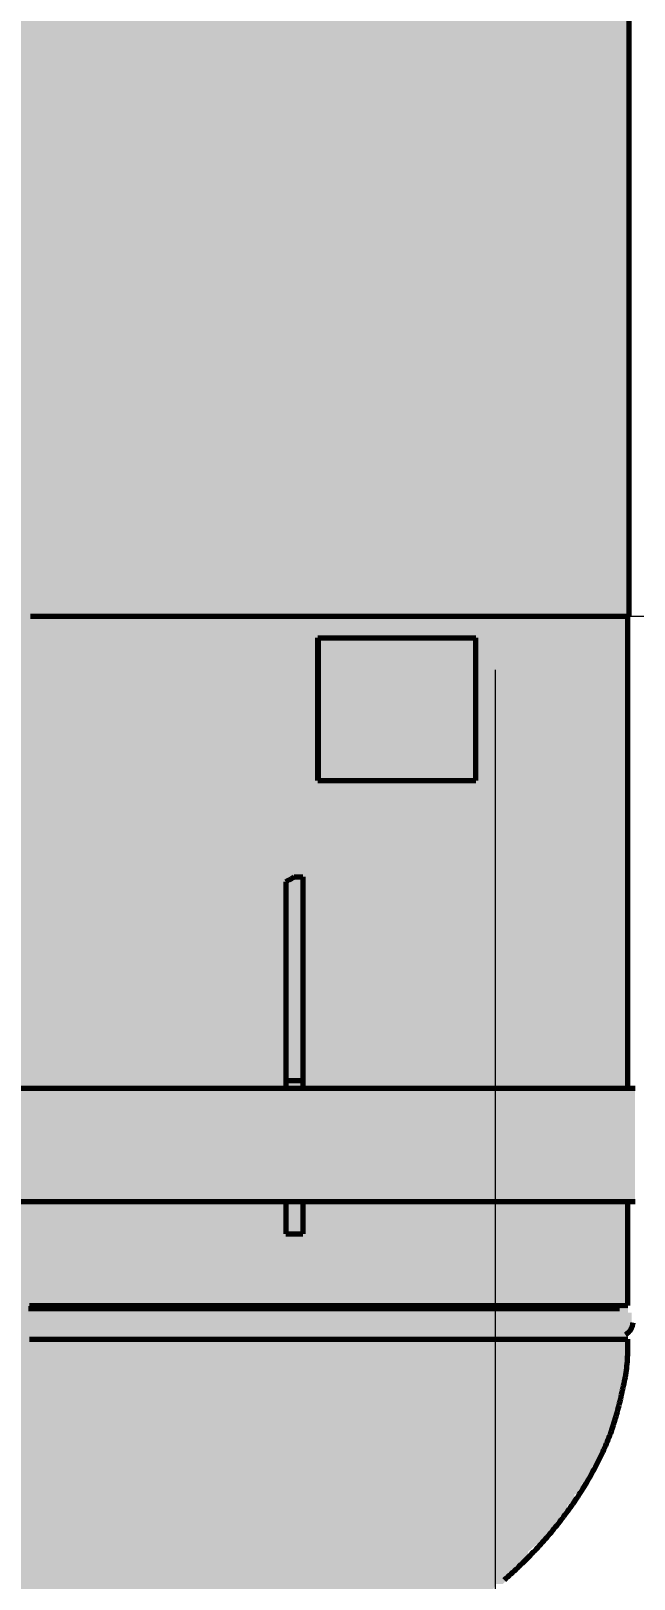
# Model space of a CAD drawing. Header units: millimetres. Extents: x 0 to 2382, y 0 to 420.
# Drawn here: x 2180.77 to 2197.67, y 234.34 to 277.69 of the extents above; entities that cross this region are included whole.
import ezdxf

# ---------------------------------------------------------------- set-up
doc = ezdxf.new("R2010")
doc.units = ezdxf.units.MM
for name, color, linetype, lineweight in [('01-VISIBLE', 7, 'CONTINUOUS', 70), ('04-COTA', 3, 'CONTINUOUS', 18), ('13-GRAFICA', 30, 'CONTINUOUS', 18)]:
    doc.layers.add(name, color=color, linetype=linetype, lineweight=lineweight)
doc.styles.add('ISO3098', font='isocpeur.ttf')
doc.dimstyles.new('FLAMA-IRAM', dxfattribs={"dimtxt": 3.5, "dimasz": 3.5, "dimexe": 2, "dimexo": 1.5, "dimgap": 1, "dimtad": 1, "dimdec": 1, "dimtxsty": 'ISO3098', "dimblk": 'IRAM_FLECHA', "dimblk1": 'IRAM_FLECHA', "dimblk2": 'IRAM_FLECHA', "dimcen": 2.5, "dimclrd": 256, "dimclre": 256, "dimclrt": 256, "dimazin": 3, "dimtfac": 1, "dimtmove": 0, "dimatfit": 3, "dimlwd": 18, "dimlwe": 18})

# ---------------------------------------------------------------- blocks, each defined once
blk = doc.blocks.new('IRAM_FLECHA')
blk.add_solid([(0, 0), (-1, 0.125), (-1, -0.125)])

msp = doc.modelspace()

# ---------------------------------------------------------------- hatches: boundary and pattern name
at = {"layer": '13-GRAFICA', "true_color": 0xb21820}
h = msp.add_hatch(color=7, dxfattribs=at)
h.dxf.hatch_style = 1
h.paths.add_polyline_path([(2197, 310), (2197, 282.7), (2197, 261.3), (2197, 248.1), (2193.2, 248.1), (2193.2, 256.7), (2193.2, 260.7), (2193.2, 261.3), (2196.8, 261.3), (2196.8, 282.7), (2193.2, 282.7), (2193.2, 310)])
h = msp.add_hatch(color=7, dxfattribs=at)
h.dxf.hatch_style = 1
h.paths.add_polyline_path([(2197.5, 310), (2197.5, 248.1), (2197.4, 248.1), (2197.4, 261.3), (2197.4, 282.7), (2197.4, 310)])
at = {"layer": '13-GRAFICA', "true_color": 0xffffff}
h = msp.add_hatch(color=7, dxfattribs=at)
h.dxf.hatch_style = 1
h.paths.add_polyline_path([(2196.8, 282.7), (2196.8, 261.3), (2159.2, 261.3), (2159.2, 282.7)])
h = msp.add_hatch(color=7, dxfattribs=at)
h.dxf.hatch_style = 1
h.paths.add_polyline_path([(2197, 261.3), (2197, 282.7), (2197.4, 282.7), (2197.4, 261.3)])
at = {"layer": '13-GRAFICA', "true_color": 0xebebeb}
h = msp.add_hatch(color=7, dxfattribs=at)
h.dxf.hatch_style = 1
h.paths.add_polyline_path([(2183.411, 270.733), (2183.053, 270.733), (2182.693, 270.733), (2182.331, 270.733), (2181.968, 270.733), (2181.604, 270.733), (2181.238, 270.733), (2181.238, 271.123), (2181.238, 271.513), (2181.238, 271.903), (2181.238, 272.293), (2181.238, 272.683), (2181.604, 272.683), (2181.968, 272.683), (2182.331, 272.683), (2182.693, 272.683), (2183.053, 272.683), (2183.411, 272.683), (2183.767, 272.683), (2183.767, 272.293), (2183.767, 271.903), (2183.767, 271.513), (2183.767, 271.123), (2183.767, 270.733)])
h = msp.add_hatch(color=7, dxfattribs=at)
h.dxf.hatch_style = 1
h.paths.add_polyline_path([(2191.283, 270.733), (2191.007, 270.733), (2190.727, 270.733), (2190.441, 270.733), (2190.152, 270.733), (2189.858, 270.733), (2189.56, 270.733), (2189.56, 271.123), (2189.56, 271.513), (2189.56, 271.903), (2189.56, 272.293), (2189.56, 272.683), (2189.858, 272.683), (2190.152, 272.683), (2190.441, 272.683), (2190.727, 272.683), (2191.007, 272.683), (2191.283, 272.683), (2191.555, 272.683), (2191.555, 272.293), (2191.555, 271.903), (2191.555, 271.513), (2191.555, 271.123), (2191.555, 270.733)])
at = {"layer": '13-GRAFICA', "true_color": 0x005eaa}
h = msp.add_hatch(color=7, dxfattribs=at)
h.dxf.hatch_style = 1
h.paths.add_polyline_path([(2183.224, 265.973), (2182.837, 265.973), (2182.449, 265.973), (2182.058, 265.973), (2181.666, 265.973), (2181.272, 265.973), (2180.877, 265.973), (2180.481, 265.973), (2180.084, 265.973), (2179.686, 265.973), (2179.686, 266.373), (2179.686, 266.773), (2179.686, 267.173), (2179.686, 267.573), (2179.686, 267.973), (2179.686, 268.373), (2179.686, 268.773), (2179.686, 269.173), (2179.686, 269.573), (2179.686, 269.973), (2180.084, 269.973), (2180.481, 269.973), (2180.877, 269.973), (2181.272, 269.973), (2181.666, 269.973), (2182.058, 269.973), (2182.449, 269.973), (2182.837, 269.973), (2183.224, 269.973), (2183.609, 269.973), (2183.609, 269.573), (2183.609, 269.173), (2183.609, 268.773), (2183.609, 268.373), (2183.609, 267.973), (2183.609, 267.573), (2183.609, 267.173), (2183.609, 266.773), (2183.609, 266.373), (2183.609, 265.973)])
h = msp.add_hatch(color=7, dxfattribs=at)
h.dxf.hatch_style = 1
h.paths.add_polyline_path([(2193.654, 265.049), (2193.41, 265.049), (2193.16, 265.049), (2192.904, 265.049), (2192.641, 265.049), (2192.373, 265.049), (2192.099, 265.049), (2191.819, 265.049), (2191.533, 265.049), (2191.241, 265.049), (2190.945, 265.049), (2190.643, 265.049), (2190.335, 265.049), (2190.023, 265.049), (2189.706, 265.049), (2189.384, 265.049), (2189.057, 265.049), (2188.726, 265.049), (2188.39, 265.049), (2188.05, 265.049), (2187.706, 265.049), (2187.358, 265.049), (2187.006, 265.049), (2186.65, 265.049), (2186.291, 265.049), (2185.929, 265.049), (2185.563, 265.049), (2185.194, 265.049), (2184.822, 265.049), (2184.447, 265.049), (2184.07, 265.049), (2183.69, 265.049), (2183.308, 265.049), (2182.923, 265.049), (2182.537, 265.049), (2182.149, 265.049), (2181.759, 265.049), (2181.367, 265.049), (2180.974, 265.049), (2180.58, 265.049), (2180.185, 265.049), (2179.789, 265.049), (2179.392, 265.049), (2178.995, 265.049), (2178.597, 265.049), (2178.199, 265.049), (2177.801, 265.049), (2177.403, 265.049), (2177.005, 265.049), (2176.608, 265.049), (2176.211, 265.049), (2175.815, 265.049), (2175.42, 265.049), (2175.026, 265.049), (2174.633, 265.049), (2174.241, 265.049), (2173.851, 265.049), (2173.463, 265.049), (2173.077, 265.049), (2172.692, 265.049), (2172.31, 265.049), (2171.93, 265.049), (2171.553, 265.049), (2171.178, 265.049), (2170.806, 265.049), (2170.437, 265.049), (2170.071, 265.049), (2169.709, 265.049), (2169.35, 265.049), (2168.994, 265.049), (2168.642, 265.049), (2168.294, 265.049), (2167.95, 265.049), (2167.61, 265.049), (2167.274, 265.049), (2166.943, 265.049), (2166.616, 265.049), (2166.294, 265.049), (2165.977, 265.049), (2165.665, 265.049), (2165.357, 265.049), (2165.055, 265.049), (2164.759, 265.049), (2164.467, 265.049), (2164.181, 265.049), (2163.901, 265.049), (2163.627, 265.049), (2163.359, 265.049), (2163.096, 265.049), (2162.84, 265.049), (2162.59, 265.049), (2162.346, 265.049), (2162.109, 265.049), (2162.109, 265.439), (2162.109, 265.829), (2162.346, 265.829), (2162.59, 265.829), (2162.84, 265.829), (2163.096, 265.829), (2163.359, 265.829), (2163.627, 265.829), (2163.901, 265.829), (2164.181, 265.829), (2164.467, 265.829), (2164.759, 265.829), (2165.055, 265.829), (2165.357, 265.829), (2165.665, 265.829), (2165.977, 265.829), (2166.294, 265.829), (2166.616, 265.829), (2166.943, 265.829), (2167.274, 265.829), (2167.61, 265.829), (2167.95, 265.829), (2168.294, 265.829), (2168.642, 265.829), (2168.994, 265.829), (2169.35, 265.829), (2169.709, 265.829), (2170.071, 265.829), (2170.437, 265.829), (2170.806, 265.829), (2171.178, 265.829), (2171.553, 265.829), (2171.93, 265.829), (2172.31, 265.829), (2172.692, 265.829), (2173.077, 265.829), (2173.463, 265.829), (2173.851, 265.829), (2174.241, 265.829), (2174.633, 265.829), (2175.026, 265.829), (2175.42, 265.829), (2175.815, 265.829), (2176.211, 265.829), (2176.608, 265.829), (2177.005, 265.829), (2177.403, 265.829), (2177.801, 265.829), (2178.199, 265.829), (2178.597, 265.829), (2178.995, 265.829), (2179.392, 265.829), (2179.789, 265.829), (2180.185, 265.829), (2180.58, 265.829), (2180.974, 265.829), (2181.367, 265.829), (2181.759, 265.829), (2182.149, 265.829), (2182.537, 265.829), (2182.923, 265.829), (2183.308, 265.829), (2183.69, 265.829), (2184.07, 265.829), (2184.447, 265.829), (2184.822, 265.829), (2185.194, 265.829), (2185.563, 265.829), (2185.929, 265.829), (2186.291, 265.829), (2186.65, 265.829), (2187.006, 265.829), (2187.358, 265.829), (2187.706, 265.829), (2188.05, 265.829), (2188.39, 265.829), (2188.726, 265.829), (2189.057, 265.829), (2189.384, 265.829), (2189.706, 265.829), (2190.023, 265.829), (2190.335, 265.829), (2190.643, 265.829), (2190.945, 265.829), (2191.241, 265.829), (2191.533, 265.829), (2191.819, 265.829), (2192.099, 265.829), (2192.373, 265.829), (2192.641, 265.829), (2192.904, 265.829), (2193.16, 265.829), (2193.41, 265.829), (2193.654, 265.829), (2193.891, 265.829), (2193.891, 265.439), (2193.891, 265.049)])
at = {"layer": '13-GRAFICA', "true_color": 0x00468c}
h = msp.add_hatch(color=7, dxfattribs=at)
h.dxf.hatch_style = 1
h.paths.add_polyline_path([(2186.221, 263.267), (2186.214, 263.189), (2186.203, 263.111), (2186.186, 263.035), (2186.166, 262.96), (2186.14, 262.886), (2186.111, 262.815), (2186.077, 262.745), (2186.039, 262.679), (2185.998, 262.615), (2185.952, 262.554), (2185.903, 262.497), (2185.851, 262.443), (2185.795, 262.393), (2185.736, 262.348), (2185.675, 262.306), (2185.611, 262.269), (2185.545, 262.237), (2185.477, 262.209), (2185.408, 262.186), (2185.337, 262.168), (2185.265, 262.156), (2185.192, 262.148), (2185.119, 262.145), (2185.046, 262.148), (2184.973, 262.156), (2184.9, 262.168), (2184.829, 262.186), (2184.758, 262.209), (2184.689, 262.237), (2184.622, 262.269), (2184.557, 262.306), (2184.494, 262.348), (2184.433, 262.393), (2184.376, 262.443), (2184.322, 262.497), (2184.271, 262.554), (2184.224, 262.615), (2184.18, 262.679), (2184.141, 262.745), (2184.106, 262.815), (2184.075, 262.886), (2184.049, 262.96), (2184.027, 263.035), (2184.01, 263.111), (2183.998, 263.189), (2183.991, 263.267), (2183.988, 263.345), (2183.991, 263.424), (2183.998, 263.502), (2184.01, 263.58), (2184.027, 263.656), (2184.049, 263.731), (2184.075, 263.805), (2184.106, 263.876), (2184.141, 263.945), (2184.18, 264.012), (2184.224, 264.076), (2184.271, 264.137), (2184.322, 264.194), (2184.376, 264.248), (2184.433, 264.297), (2184.494, 264.343), (2184.557, 264.385), (2184.622, 264.422), (2184.689, 264.454), (2184.758, 264.482), (2184.829, 264.505), (2184.9, 264.522), (2184.973, 264.535), (2185.046, 264.543), (2185.119, 264.545), (2185.192, 264.543), (2185.265, 264.535), (2185.337, 264.522), (2185.408, 264.505), (2185.477, 264.482), (2185.545, 264.454), (2185.611, 264.422), (2185.675, 264.385), (2185.736, 264.343), (2185.795, 264.297), (2185.851, 264.248), (2185.903, 264.194), (2185.952, 264.137), (2185.998, 264.076), (2186.039, 264.012), (2186.077, 263.945), (2186.111, 263.876), (2186.14, 263.805), (2186.166, 263.731), (2186.186, 263.656), (2186.203, 263.58), (2186.214, 263.502), (2186.221, 263.424), (2186.223, 263.345)])
at = {"layer": '13-GRAFICA', "true_color": 0x191919}
h = msp.add_hatch(color=7, dxfattribs=at)
h.dxf.hatch_style = 1
h.paths.add_polyline_path([(2192.128, 263.267), (2192.122, 263.189), (2192.113, 263.111), (2192.101, 263.035), (2192.085, 262.96), (2192.066, 262.886), (2192.043, 262.815), (2192.017, 262.745), (2191.988, 262.679), (2191.956, 262.615), (2191.921, 262.554), (2191.883, 262.497), (2191.842, 262.443), (2191.799, 262.393), (2191.754, 262.348), (2191.706, 262.306), (2191.656, 262.269), (2191.605, 262.237), (2191.552, 262.209), (2191.497, 262.186), (2191.442, 262.168), (2191.385, 262.156), (2191.328, 262.148), (2191.27, 262.145), (2191.212, 262.148), (2191.154, 262.156), (2191.097, 262.168), (2191.039, 262.186), (2190.983, 262.209), (2190.928, 262.237), (2190.874, 262.269), (2190.822, 262.306), (2190.771, 262.348), (2190.722, 262.393), (2190.676, 262.443), (2190.632, 262.497), (2190.591, 262.554), (2190.553, 262.615), (2190.518, 262.679), (2190.486, 262.745), (2190.457, 262.815), (2190.432, 262.886), (2190.411, 262.96), (2190.393, 263.035), (2190.379, 263.111), (2190.369, 263.189), (2190.363, 263.267), (2190.361, 263.345), (2190.363, 263.424), (2190.369, 263.502), (2190.379, 263.58), (2190.393, 263.656), (2190.411, 263.731), (2190.432, 263.805), (2190.457, 263.876), (2190.486, 263.945), (2190.518, 264.012), (2190.553, 264.076), (2190.591, 264.137), (2190.632, 264.194), (2190.676, 264.248), (2190.722, 264.297), (2190.771, 264.343), (2190.822, 264.385), (2190.874, 264.422), (2190.928, 264.454), (2190.983, 264.482), (2191.039, 264.505), (2191.097, 264.522), (2191.154, 264.535), (2191.212, 264.543), (2191.27, 264.545), (2191.328, 264.543), (2191.385, 264.535), (2191.442, 264.522), (2191.497, 264.505), (2191.552, 264.482), (2191.605, 264.454), (2191.656, 264.422), (2191.706, 264.385), (2191.754, 264.343), (2191.799, 264.297), (2191.842, 264.248), (2191.883, 264.194), (2191.921, 264.137), (2191.956, 264.076), (2191.988, 264.012), (2192.017, 263.945), (2192.043, 263.876), (2192.066, 263.805), (2192.085, 263.731), (2192.101, 263.656), (2192.113, 263.58), (2192.122, 263.502), (2192.128, 263.424), (2192.129, 263.345)])
at = {"layer": '13-GRAFICA', "true_color": 0xc81e2d}
h = msp.add_hatch(color=7, dxfattribs=at)
h.dxf.hatch_style = 1
h.paths.add_polyline_path([(2159.2, 261.945), (2159.319, 261.945), (2159.446, 261.945), (2159.581, 261.945), (2159.723, 261.945), (2159.872, 261.945), (2160.029, 261.945), (2160.193, 261.945), (2160.365, 261.945), (2160.544, 261.945), (2160.73, 261.945), (2160.923, 261.945), (2161.124, 261.945), (2161.331, 261.945), (2161.545, 261.945), (2161.766, 261.945), (2161.993, 261.945), (2162.227, 261.945), (2162.467, 261.945), (2162.714, 261.945), (2162.967, 261.945), (2163.227, 261.945), (2163.492, 261.945), (2163.763, 261.945), (2164.041, 261.945), (2164.324, 261.945), (2164.612, 261.945), (2164.906, 261.945), (2165.206, 261.945), (2165.51, 261.945), (2165.82, 261.945), (2166.135, 261.945), (2166.455, 261.945), (2166.779, 261.945), (2167.108, 261.945), (2167.442, 261.945), (2167.779, 261.945), (2168.122, 261.945), (2168.468, 261.945), (2168.818, 261.945), (2169.171, 261.945), (2169.529, 261.945), (2169.89, 261.945), (2170.254, 261.945), (2170.621, 261.945), (2170.992, 261.945), (2171.365, 261.945), (2171.741, 261.945), (2172.12, 261.945), (2172.501, 261.945), (2172.884, 261.945), (2173.27, 261.945), (2173.657, 261.945), (2174.046, 261.945), (2174.437, 261.945), (2174.829, 261.945), (2175.223, 261.945), (2175.617, 261.945), (2176.013, 261.945), (2176.409, 261.945), (2176.806, 261.945), (2177.204, 261.945), (2177.602, 261.945), (2178, 261.945), (2178.398, 261.945), (2178.796, 261.945), (2179.194, 261.945), (2179.591, 261.945), (2179.987, 261.945), (2180.383, 261.945), (2180.777, 261.945), (2181.171, 261.945), (2181.563, 261.945), (2181.954, 261.945), (2182.343, 261.945), (2182.73, 261.945), (2183.116, 261.945), (2183.499, 261.945), (2183.88, 261.945), (2184.259, 261.945), (2184.635, 261.945), (2185.008, 261.945), (2185.379, 261.945), (2185.746, 261.945), (2186.11, 261.945), (2186.471, 261.945), (2186.829, 261.945), (2187.182, 261.945), (2187.532, 261.945), (2187.878, 261.945), (2188.221, 261.945), (2188.558, 261.945), (2188.892, 261.945), (2189.221, 261.945), (2189.545, 261.945), (2189.865, 261.945), (2190.18, 261.945), (2190.49, 261.945), (2190.794, 261.945), (2191.094, 261.945), (2191.388, 261.945), (2191.676, 261.945), (2191.959, 261.945), (2192.237, 261.945), (2192.508, 261.945), (2192.773, 261.945), (2193.033, 261.945), (2193.286, 261.945), (2193.533, 261.945), (2193.773, 261.945), (2194.007, 261.945), (2194.234, 261.945), (2194.455, 261.945), (2194.669, 261.945), (2194.876, 261.945), (2195.077, 261.945), (2195.27, 261.945), (2195.456, 261.945), (2195.635, 261.945), (2195.807, 261.945), (2195.971, 261.945), (2196.128, 261.945), (2196.277, 261.945), (2196.419, 261.945), (2196.554, 261.945), (2196.681, 261.945), (2196.8, 261.945), (2196.8, 261.945), (2196.8, 261.345), (2196.8, 261.345), (2196.681, 261.345), (2196.554, 261.345), (2196.419, 261.345), (2196.277, 261.345), (2196.128, 261.345), (2195.971, 261.345), (2195.807, 261.345), (2195.635, 261.345), (2195.456, 261.345), (2195.27, 261.345), (2195.077, 261.345), (2194.876, 261.345), (2194.669, 261.345), (2194.455, 261.345), (2194.234, 261.345), (2194.007, 261.345), (2193.773, 261.345), (2193.533, 261.345), (2193.286, 261.345), (2193.033, 261.345), (2192.773, 261.345), (2192.508, 261.345), (2192.237, 261.345), (2191.959, 261.345), (2191.676, 261.345), (2191.388, 261.345), (2191.094, 261.345), (2190.794, 261.345), (2190.49, 261.345), (2190.18, 261.345), (2189.865, 261.345), (2189.545, 261.345), (2189.221, 261.345), (2188.892, 261.345), (2188.558, 261.345), (2188.221, 261.345), (2187.878, 261.345), (2187.532, 261.345), (2187.182, 261.345), (2186.829, 261.345), (2186.471, 261.345), (2186.11, 261.345), (2185.746, 261.345), (2185.379, 261.345), (2185.008, 261.345), (2184.635, 261.345), (2184.259, 261.345), (2183.88, 261.345), (2183.499, 261.345), (2183.116, 261.345), (2182.73, 261.345), (2182.343, 261.345), (2181.954, 261.345), (2181.563, 261.345), (2181.171, 261.345), (2180.777, 261.345), (2180.383, 261.345), (2179.987, 261.345), (2179.591, 261.345), (2179.194, 261.345), (2178.796, 261.345), (2178.398, 261.345), (2178, 261.345), (2177.602, 261.345), (2177.204, 261.345), (2176.806, 261.345), (2176.409, 261.345), (2176.013, 261.345), (2175.617, 261.345), (2175.223, 261.345), (2174.829, 261.345), (2174.437, 261.345), (2174.046, 261.345), (2173.657, 261.345), (2173.27, 261.345), (2172.884, 261.345), (2172.501, 261.345), (2172.12, 261.345), (2171.741, 261.345), (2171.365, 261.345), (2170.992, 261.345), (2170.621, 261.345), (2170.254, 261.345), (2169.89, 261.345), (2169.529, 261.345), (2169.171, 261.345), (2168.818, 261.345), (2168.468, 261.345), (2168.122, 261.345), (2167.779, 261.345), (2167.442, 261.345), (2167.108, 261.345), (2166.779, 261.345), (2166.455, 261.345), (2166.135, 261.345), (2165.82, 261.345), (2165.51, 261.345), (2165.206, 261.345), (2164.906, 261.345), (2164.612, 261.345), (2164.324, 261.345), (2164.041, 261.345), (2163.763, 261.345), (2163.492, 261.345), (2163.227, 261.345), (2162.967, 261.345), (2162.714, 261.345), (2162.467, 261.345), (2162.227, 261.345), (2161.993, 261.345), (2161.766, 261.345), (2161.545, 261.345), (2161.331, 261.345), (2161.124, 261.345), (2160.923, 261.345), (2160.73, 261.345), (2160.544, 261.345), (2160.365, 261.345), (2160.193, 261.345), (2160.029, 261.345), (2159.872, 261.345), (2159.723, 261.345), (2159.581, 261.345), (2159.446, 261.345), (2159.319, 261.345), (2159.2, 261.345), (2159.2, 261.345), (2159.2, 261.945)])
h = msp.add_hatch(color=7, dxfattribs=at)
h.dxf.hatch_style = 1
h.paths.add_polyline_path([(2197.015, 261.945), (2197.111, 261.945), (2197.199, 261.945), (2197.279, 261.945), (2197.351, 261.945), (2197.4, 261.945), (2197.4, 261.345), (2197.351, 261.345), (2197.279, 261.345), (2197.199, 261.345), (2197.111, 261.345), (2197.015, 261.345), (2197, 261.345), (2197, 261.945)])
at = {"layer": '13-GRAFICA', "true_color": 0xb21820}
h = msp.add_hatch(color=7, dxfattribs=at)
h.dxf.hatch_style = 1
h.paths.add_polyline_path([(2188.4, 248.1), (2188.4, 254), (2187.9, 253.9), (2187.9, 248.1), (2178.2, 248.1), (2178.2, 256.4), (2180.3, 256.4), (2180.3, 261), (2178.2, 261), (2178.2, 261.3), (2188.8, 261.3), (2188.8, 260.7), (2188.8, 256.7), (2188.8, 248.1)])
h = msp.add_hatch(color=7, dxfattribs=at)
h.dxf.hatch_style = 1
h.paths.add_polyline_path([(2193.2, 261.3), (2193.2, 260.7), (2188.8, 260.7), (2188.8, 261.3)])
h = msp.add_hatch(color=7, dxfattribs=at)
h.dxf.hatch_style = 1
h.paths.add_polyline_path([(2197, 248.1), (2197, 261.3), (2197.4, 261.3), (2197.4, 248.1)])
at = {"layer": '13-GRAFICA', "true_color": 0xf7c8d7}
h = msp.add_hatch(color=7, dxfattribs=at)
h.dxf.hatch_style = 1
h.paths.add_polyline_path([(2188.8, 256.7), (2188.8, 260.7), (2193.2, 260.7), (2193.2, 256.7)])
at = {"layer": '13-GRAFICA', "true_color": 0x005eaa}
h = msp.add_hatch(color=7, dxfattribs=at)
h.dxf.hatch_style = 1
h.paths.add_polyline_path([(2192.934, 259.498), (2192.928, 259.441), (2192.919, 259.384), (2192.906, 259.328), (2192.889, 259.273), (2192.869, 259.219), (2192.845, 259.167), (2192.818, 259.116), (2192.788, 259.067), (2192.754, 259.02), (2192.718, 258.976), (2192.678, 258.934), (2192.636, 258.894), (2192.592, 258.858), (2192.545, 258.824), (2192.496, 258.794), (2192.445, 258.767), (2192.393, 258.743), (2192.339, 258.723), (2192.284, 258.706), (2192.228, 258.693), (2192.171, 258.684), (2192.114, 258.678), (2192.056, 258.676), (2191.998, 258.678), (2191.941, 258.684), (2191.884, 258.693), (2191.828, 258.706), (2191.773, 258.723), (2191.719, 258.743), (2191.667, 258.767), (2191.616, 258.794), (2191.567, 258.824), (2191.52, 258.858), (2191.476, 258.894), (2191.434, 258.934), (2191.394, 258.976), (2191.358, 259.02), (2191.324, 259.067), (2191.294, 259.116), (2191.267, 259.167), (2191.243, 259.219), (2191.223, 259.273), (2191.206, 259.328), (2191.193, 259.384), (2191.184, 259.441), (2191.178, 259.498), (2191.176, 259.556), (2191.178, 259.614), (2191.184, 259.671), (2191.193, 259.728), (2191.206, 259.784), (2191.223, 259.839), (2191.243, 259.893), (2191.267, 259.945), (2191.294, 259.996), (2191.324, 260.045), (2191.358, 260.092), (2191.394, 260.136), (2191.434, 260.178), (2191.476, 260.218), (2191.52, 260.254), (2191.567, 260.288), (2191.616, 260.318), (2191.667, 260.345), (2191.719, 260.369), (2191.773, 260.389), (2191.828, 260.406), (2191.884, 260.419), (2191.941, 260.428), (2191.998, 260.434), (2192.056, 260.436), (2192.114, 260.434), (2192.171, 260.428), (2192.228, 260.419), (2192.284, 260.406), (2192.339, 260.389), (2192.393, 260.369), (2192.445, 260.345), (2192.496, 260.318), (2192.545, 260.288), (2192.592, 260.254), (2192.636, 260.218), (2192.678, 260.178), (2192.718, 260.136), (2192.754, 260.092), (2192.788, 260.045), (2192.818, 259.996), (2192.845, 259.945), (2192.869, 259.893), (2192.889, 259.839), (2192.906, 259.784), (2192.919, 259.728), (2192.928, 259.671), (2192.934, 259.614), (2192.936, 259.556)])
at = {"layer": '13-GRAFICA', "true_color": 0xb21820}
h = msp.add_hatch(color=7, dxfattribs=at)
h.dxf.hatch_style = 1
h.paths.add_polyline_path([(2188.8, 248.1), (2188.8, 256.7), (2193.2, 256.7), (2193.2, 248.1)])
h = msp.add_hatch(color=7, dxfattribs=at)
h.dxf.hatch_style = 1
h.paths.add_polyline_path([(2188.4, 254), (2188.4, 248.1), (2187.9, 248.1), (2187.9, 253.9)])
h = msp.add_hatch(color=7, dxfattribs=at)
h.dxf.hatch_style = 1
h.paths.add_polyline_path([(2158.3, 244.9), (2158.3, 248.1), (2197.7, 248.1), (2197.7, 244.9)])
h = msp.add_hatch(color=7, dxfattribs=at)
h.dxf.hatch_style = 1
h.paths.add_polyline_path([(2167.6, 244), (2168.1, 244), (2168.1, 244.9), (2177.8, 244.9), (2177.8, 242.1), (2178.2, 242.1), (2178.2, 244.9), (2187.9, 244.9), (2187.9, 244), (2188.4, 244), (2188.4, 244.9), (2197.5, 244.9), (2197.5, 242), (2158.5, 242), (2158.5, 244.9), (2167.6, 244.9)])
h = msp.add_hatch(color=7, dxfattribs=at)
h.dxf.hatch_style = 1
h.paths.add_polyline_path([(2188.4, 244.9), (2188.4, 244), (2187.9, 244), (2187.9, 244.9)])
h = msp.add_hatch(color=7, dxfattribs=at)
h.dxf.hatch_style = 1
h.paths.add_polyline_path([(2197.1, 242), (2197.1, 241.9), (2158.9, 241.9), (2158.9, 242)])
h = msp.add_hatch(color=7, dxfattribs=at)
h.dxf.hatch_style = 1
h.paths.add_polyline_path([(2158.4, 241.3), (2158.4, 241.8), (2158.5, 241.8), (2158.5, 241.9), (2197.5, 241.9), (2197.5, 241.8), (2197.6, 241.8), (2197.6, 241.3), (2197.5, 241.3), (2197.5, 241.2), (2158.5, 241.2), (2158.5, 241.3)])
h = msp.add_hatch(color=7, dxfattribs=at)
h.dxf.hatch_style = 1
h.paths.add_polyline_path([(2176.9, 229.4), (2176.9, 229.5), (2176.5, 229.5), (2176.5, 229.6), (2176.1, 229.6), (2176.1, 229.7), (2175.6, 229.7), (2175.6, 229.8), (2175.2, 229.8), (2175.2, 229.9), (2174.8, 229.9), (2174.8, 230), (2174.3, 230), (2174.3, 230.1), (2173.4, 230.1), (2173.4, 230.2), (2171.9, 230.3), (2171.9, 230.4), (2171.6, 230.4), (2171.6, 230.5), (2171.4, 230.5), (2171.4, 230.6), (2171.1, 230.6), (2171.1, 230.7), (2170.8, 230.7), (2170.8, 230.8), (2170.5, 230.8), (2170.5, 230.9), (2170.2, 230.9), (2170.2, 231), (2169.9, 231), (2169.9, 231.1), (2169, 231.2), (2169, 231.3), (2168.6, 231.3), (2168.6, 231.4), (2168.2, 231.4), (2168.2, 231.5), (2167.7, 231.5), (2167.7, 231.6), (2167.3, 231.6), (2167.3, 231.7), (2166.8, 231.7), (2166.8, 231.8), (2166.4, 231.8), (2166.4, 231.9), (2165.7, 232), (2165.4, 232.4), (2165.2, 232.4), (2164.9, 232.8), (2164.7, 232.8), (2164.5, 233.1), (2164.3, 233.1), (2164, 233.5), (2163.8, 233.5), (2163.5, 233.9), (2163.3, 233.9), (2163, 234.3), (2162.8, 234.3), (2162.5, 234.7), (2162.3, 234.7), (2162.1, 235), (2161.9, 235), (2161.6, 235.4), (2161.4, 235.4), (2161.4, 235.5), (2161, 235.8), (2161, 236), (2160.9, 236), (2160.9, 236.2), (2160.8, 236.2), (2160.8, 236.4), (2160.7, 236.4), (2160.5, 237), (2160.3, 237.1), (2160.3, 237.3), (2160.2, 237.3), (2160.2, 237.5), (2160.1, 237.5), (2160.1, 237.7), (2160, 237.7), (2160, 237.9), (2159.9, 237.9), (2159.9, 238.1), (2159.8, 238.1), (2159.8, 238.3), (2159.7, 238.3), (2159.7, 238.5), (2159.6, 238.5), (2159.6, 238.7), (2159.5, 238.7), (2159.5, 238.9), (2159.4, 238.9), (2159.4, 239.1), (2159.3, 239.1), (2159.3, 239.3), (2159.2, 239.3), (2159.2, 239.5), (2159.1, 239.5), (2159.1, 239.8), (2159, 239.8), (2159, 240), (2158.9, 240), (2158.9, 240.2), (2158.8, 240.2), (2158.8, 240.5), (2158.7, 240.5), (2158.7, 240.7), (2158.6, 240.7), (2158.6, 240.9), (2158.5, 240.9), (2158.5, 241.2), (2197.5, 241.2), (2197.5, 240.3), (2197.4, 240.3), (2197.4, 239.7), (2197.3, 239.7), (2197.3, 239.2), (2197.2, 239.2), (2197.1, 238.6), (2197, 238.6), (2197, 238.4), (2196.9, 238.4), (2196.9, 238.1), (2196.8, 238.1), (2196.7, 237.6), (2196.5, 237.5), (2196.4, 237.1), (2196.2, 237), (2196.2, 236.8), (2196, 236.7), (2196, 236.5), (2195.8, 236.4), (2195.8, 236.2), (2195.6, 236.1), (2195.6, 235.9), (2194.7, 235.1), (2194.7, 234.9), (2194.6, 234.9), (2194, 234.2), (2193.8, 234.2), (2193.7, 234), (2193.5, 234), (2193.4, 233.8), (2193.2, 233.8), (2193.1, 233.6), (2192.9, 233.6), (2192.8, 233.4), (2192.6, 233.4), (2192.5, 233.2), (2192.3, 233.2), (2192.3, 233.1), (2192, 233), (2191.9, 232.8), (2191.5, 232.7), (2191.4, 232.5), (2191.2, 232.5), (2191.1, 232.3), (2190.9, 232.3), (2190.9, 232.2), (2190.6, 232.1), (2190.5, 231.9), (2190.2, 231.9), (2190.2, 231.8), (2189.6, 231.7), (2189.6, 231.6), (2189.4, 231.6), (2189.4, 231.5), (2188.5, 231.3), (2188.5, 231.2), (2188.3, 231.2), (2188.3, 231.1), (2188, 231.1), (2188, 231), (2187.7, 231), (2187.7, 230.9), (2187.5, 230.9), (2187.5, 230.8), (2186.6, 230.6), (2186.6, 230.5), (2186.1, 230.4), (2186.1, 230.3), (2185.8, 230.3), (2185.8, 230.2), (2185.6, 230.2), (2185.6, 230.1), (2184.2, 230), (2184.2, 229.9), (2183.3, 229.9), (2183.3, 229.8), (2182.5, 229.8), (2182.5, 229.7), (2181.7, 229.7), (2181.7, 229.6), (2180.8, 229.6), (2180.8, 229.5), (2180, 229.5), (2180, 229.4), (2179.2, 229.4), (2179.2, 229.3), (2178.3, 229.3), (2178.3, 229.2), (2177.8, 229.2), (2177.8, 229.3)])

# ---------------------------------------------------------------- linework, layer by layer
at = {"layer": '01-VISIBLE'}
for p, q in [((2197.53, 261.299), (2197.53, 282.701)), ((2197.5, 248.088), (2197.5, 261.299)), ((2188.807, 260.699), (2188.824, 260.699)), ((2188.807, 256.699), (2188.807, 260.699)), ((2188.824, 256.699), (2188.824, 260.699)), ((2193.239, 256.699), (2193.239, 260.699)), ((2188.807, 256.699), (2188.824, 256.699)), ((2187.912, 253.864), (2187.912, 248.294)), ((2188.15, 254), (2188.387, 254)), ((2188.387, 254), (2188.387, 248.294)), ((2158.3, 248.088), (2197.7, 248.088)), ((2187.912, 248.294), (2187.912, 248.088)), ((2187.912, 248.294), (2188.387, 248.294)), ((2188.387, 248.294), (2188.387, 248.088)), ((2158.3, 244.912), (2197.7, 244.912)), ((2187.912, 244.912), (2187.912, 244)), ((2188.387, 244.912), (2188.387, 244)), ((2197.5, 242), (2197.5, 244.912)), ((2187.912, 244), (2188.387, 244)), ((2197.073, 241.905), (2197.025, 242))]:
    msp.add_line(p, q, dxfattribs=at)
for points in [[(2180.754, 261.299), (2180.804, 261.299), (2180.854, 261.299), (2180.904, 261.299), (2180.954, 261.299), (2181.004, 261.299), (2181.054, 261.299), (2181.105, 261.299), (2181.155, 261.299), (2181.205, 261.299), (2181.255, 261.299), (2181.305, 261.299), (2181.355, 261.299), (2181.405, 261.299), (2181.455, 261.299), (2181.505, 261.299), (2181.555, 261.299), (2181.605, 261.299), (2181.655, 261.299), (2181.706, 261.299), (2181.756, 261.299), (2181.806, 261.299), (2181.856, 261.299), (2181.906, 261.299), (2181.956, 261.299), (2182.006, 261.299), (2182.056, 261.299), (2182.106, 261.299), (2182.156, 261.299), (2182.206, 261.299), (2182.256, 261.299), (2182.306, 261.299), (2182.357, 261.299), (2182.407, 261.299), (2182.457, 261.299), (2182.507, 261.299), (2182.557, 261.299), (2182.607, 261.299), (2182.657, 261.299), (2182.707, 261.299), (2182.757, 261.299), (2182.807, 261.299), (2182.857, 261.299), (2182.907, 261.299), (2182.957, 261.299), (2183.008, 261.299), (2183.058, 261.299), (2183.108, 261.299), (2183.158, 261.299), (2183.208, 261.299), (2183.258, 261.299), (2183.308, 261.299), (2183.358, 261.299), (2183.408, 261.299), (2183.458, 261.299), (2183.508, 261.299), (2183.558, 261.299), (2183.608, 261.299), (2183.659, 261.299), (2183.709, 261.299), (2183.759, 261.299), (2183.809, 261.299), (2183.859, 261.299), (2183.909, 261.299), (2183.959, 261.299), (2184.009, 261.299), (2184.059, 261.299), (2184.109, 261.299), (2184.159, 261.299), (2184.209, 261.299), (2184.259, 261.299), (2184.31, 261.299), (2184.36, 261.299), (2184.41, 261.299), (2184.46, 261.299), (2184.51, 261.299), (2184.56, 261.299), (2184.61, 261.299), (2184.66, 261.299), (2184.71, 261.299), (2184.76, 261.299), (2184.81, 261.299), (2184.86, 261.299), (2184.91, 261.299), (2184.961, 261.299), (2185.011, 261.299), (2185.061, 261.299), (2185.111, 261.299), (2185.161, 261.299), (2185.211, 261.299), (2185.261, 261.299), (2185.311, 261.299), (2185.361, 261.299), (2185.411, 261.299), (2185.461, 261.299), (2185.511, 261.299), (2185.561, 261.299), (2185.612, 261.299), (2185.662, 261.299), (2185.712, 261.299), (2185.762, 261.299), (2185.812, 261.299), (2185.862, 261.299), (2185.912, 261.299), (2185.962, 261.299), (2186.012, 261.299), (2186.062, 261.299), (2186.112, 261.299), (2186.162, 261.299), (2186.212, 261.299), (2186.263, 261.299), (2186.313, 261.299), (2186.363, 261.299), (2186.413, 261.299), (2186.463, 261.299), (2186.513, 261.299), (2186.563, 261.299), (2186.613, 261.299), (2186.663, 261.299), (2186.713, 261.299), (2186.763, 261.299), (2186.813, 261.299), (2186.863, 261.299), (2186.914, 261.299), (2186.964, 261.299), (2187.014, 261.299), (2187.064, 261.299), (2187.114, 261.299), (2187.164, 261.299), (2187.214, 261.299), (2187.264, 261.299), (2187.314, 261.299), (2187.364, 261.299), (2187.414, 261.299), (2187.464, 261.299), (2187.514, 261.299), (2187.565, 261.299), (2187.615, 261.299), (2187.665, 261.299), (2187.715, 261.299), (2187.765, 261.299), (2187.815, 261.299), (2187.865, 261.299), (2187.915, 261.299), (2187.965, 261.299), (2188.015, 261.299), (2188.065, 261.299), (2188.115, 261.299), (2188.166, 261.299), (2188.216, 261.299), (2188.266, 261.299), (2188.316, 261.299), (2188.366, 261.299), (2188.416, 261.299), (2188.466, 261.299), (2188.516, 261.299), (2188.566, 261.299), (2188.616, 261.299), (2188.666, 261.299), (2188.716, 261.299), (2188.766, 261.299), (2188.817, 261.299), (2188.867, 261.299), (2188.917, 261.299), (2188.967, 261.299), (2189.017, 261.299), (2189.067, 261.299), (2189.117, 261.299), (2189.167, 261.299), (2189.217, 261.299), (2189.267, 261.299), (2189.317, 261.299), (2189.367, 261.299), (2189.417, 261.299), (2189.468, 261.299), (2189.518, 261.299), (2189.568, 261.299), (2189.618, 261.299), (2189.668, 261.299), (2189.718, 261.299), (2189.768, 261.299), (2189.818, 261.299), (2189.868, 261.299), (2189.918, 261.299), (2189.968, 261.299), (2190.018, 261.299), (2190.068, 261.299), (2190.119, 261.299), (2190.169, 261.299), (2190.219, 261.299), (2190.269, 261.299), (2190.319, 261.299), (2190.369, 261.299), (2190.419, 261.299), (2190.469, 261.299), (2190.519, 261.299), (2190.569, 261.299), (2190.619, 261.299), (2190.669, 261.299), (2190.719, 261.299), (2190.77, 261.299), (2190.82, 261.299), (2190.87, 261.299), (2190.92, 261.299), (2190.97, 261.299), (2191.02, 261.299), (2191.07, 261.299), (2191.12, 261.299), (2191.17, 261.299), (2191.22, 261.299), (2191.27, 261.299), (2191.32, 261.299), (2191.37, 261.299), (2191.421, 261.299), (2191.471, 261.299), (2191.521, 261.299), (2191.571, 261.299), (2191.621, 261.299), (2191.671, 261.299), (2191.721, 261.299), (2191.771, 261.299), (2191.821, 261.299), (2191.871, 261.299), (2191.921, 261.299), (2191.971, 261.299), (2192.021, 261.299), (2192.072, 261.299), (2192.122, 261.299), (2192.172, 261.299), (2192.222, 261.299), (2192.272, 261.299), (2192.322, 261.299), (2192.372, 261.299), (2192.422, 261.299), (2192.472, 261.299), (2192.522, 261.299), (2192.572, 261.299), (2192.622, 261.299), (2192.672, 261.299), (2192.723, 261.299), (2192.773, 261.299), (2192.823, 261.299), (2192.873, 261.299), (2192.923, 261.299), (2192.973, 261.299), (2193.023, 261.299), (2193.073, 261.299), (2193.123, 261.299), (2193.173, 261.299), (2193.223, 261.299), (2193.273, 261.299), (2193.323, 261.299), (2193.374, 261.299), (2193.424, 261.299), (2193.474, 261.299), (2193.524, 261.299), (2193.574, 261.299), (2193.624, 261.299), (2193.674, 261.299), (2193.724, 261.299), (2193.774, 261.299), (2193.824, 261.299), (2193.874, 261.299), (2193.924, 261.299), (2193.974, 261.299), (2194.025, 261.299), (2194.075, 261.299), (2194.125, 261.299), (2194.175, 261.299), (2194.225, 261.299), (2194.275, 261.299), (2194.325, 261.299), (2194.375, 261.299), (2194.425, 261.299), (2194.475, 261.299), (2194.525, 261.299), (2194.575, 261.299), (2194.626, 261.299), (2194.676, 261.299), (2194.726, 261.299), (2194.776, 261.299), (2194.826, 261.299), (2194.876, 261.299), (2194.926, 261.299), (2194.976, 261.299), (2195.026, 261.299), (2195.076, 261.299), (2195.126, 261.299), (2195.176, 261.299), (2195.226, 261.299), (2195.277, 261.299), (2195.327, 261.299), (2195.377, 261.299), (2195.427, 261.299), (2195.477, 261.299), (2195.527, 261.299), (2195.577, 261.299), (2195.627, 261.299), (2195.677, 261.299), (2195.727, 261.299), (2195.777, 261.299), (2195.827, 261.299), (2195.877, 261.299), (2195.928, 261.299), (2195.978, 261.299), (2196.028, 261.299), (2196.078, 261.299), (2196.128, 261.299), (2196.178, 261.299), (2196.228, 261.299), (2196.278, 261.299), (2196.328, 261.299), (2196.378, 261.299), (2196.428, 261.299), (2196.478, 261.299), (2196.528, 261.299), (2196.579, 261.299), (2196.629, 261.299), (2196.679, 261.299), (2196.729, 261.299), (2196.779, 261.299), (2196.829, 261.299), (2196.879, 261.299), (2196.929, 261.299), (2196.979, 261.299), (2197.029, 261.299), (2197.079, 261.299), (2197.129, 261.299), (2197.179, 261.299), (2197.23, 261.299), (2197.28, 261.299), (2197.33, 261.299), (2197.38, 261.299), (2197.43, 261.299), (2197.48, 261.299), (2197.53, 261.299)], [(2188.824, 260.699), (2188.874, 260.699), (2188.924, 260.699), (2188.974, 260.699), (2189.025, 260.699), (2189.075, 260.699), (2189.125, 260.699), (2189.175, 260.699), (2189.225, 260.699), (2189.275, 260.699), (2189.326, 260.699), (2189.376, 260.699), (2189.426, 260.699), (2189.476, 260.699), (2189.526, 260.699), (2189.576, 260.699), (2189.627, 260.699), (2189.677, 260.699), (2189.727, 260.699), (2189.777, 260.699), (2189.827, 260.699), (2189.877, 260.699), (2189.928, 260.699), (2189.978, 260.699), (2190.028, 260.699), (2190.078, 260.699), (2190.128, 260.699), (2190.178, 260.699), (2190.229, 260.699), (2190.279, 260.699), (2190.329, 260.699), (2190.379, 260.699), (2190.429, 260.699), (2190.479, 260.699), (2190.53, 260.699), (2190.58, 260.699), (2190.63, 260.699), (2190.68, 260.699), (2190.73, 260.699), (2190.78, 260.699), (2190.831, 260.699), (2190.881, 260.699), (2190.931, 260.699), (2190.981, 260.699), (2191.031, 260.699), (2191.082, 260.699), (2191.132, 260.699), (2191.182, 260.699), (2191.232, 260.699), (2191.282, 260.699), (2191.332, 260.699), (2191.383, 260.699), (2191.433, 260.699), (2191.483, 260.699), (2191.533, 260.699), (2191.583, 260.699), (2191.633, 260.699), (2191.684, 260.699), (2191.734, 260.699), (2191.784, 260.699), (2191.834, 260.699), (2191.884, 260.699), (2191.934, 260.699), (2191.985, 260.699), (2192.035, 260.699), (2192.085, 260.699), (2192.135, 260.699), (2192.185, 260.699), (2192.235, 260.699), (2192.286, 260.699), (2192.336, 260.699), (2192.386, 260.699), (2192.436, 260.699), (2192.486, 260.699), (2192.536, 260.699), (2192.587, 260.699), (2192.637, 260.699), (2192.687, 260.699), (2192.737, 260.699), (2192.787, 260.699), (2192.837, 260.699), (2192.888, 260.699), (2192.938, 260.699), (2192.988, 260.699), (2193.038, 260.699), (2193.088, 260.699), (2193.139, 260.699), (2193.189, 260.699), (2193.239, 260.699)], [(2188.824, 256.699), (2188.874, 256.699), (2188.924, 256.699), (2188.974, 256.699), (2189.025, 256.699), (2189.075, 256.699), (2189.125, 256.699), (2189.175, 256.699), (2189.225, 256.699), (2189.275, 256.699), (2189.326, 256.699), (2189.376, 256.699), (2189.426, 256.699), (2189.476, 256.699), (2189.526, 256.699), (2189.576, 256.699), (2189.627, 256.699), (2189.677, 256.699), (2189.727, 256.699), (2189.777, 256.699), (2189.827, 256.699), (2189.877, 256.699), (2189.928, 256.699), (2189.978, 256.699), (2190.028, 256.699), (2190.078, 256.699), (2190.128, 256.699), (2190.178, 256.699), (2190.229, 256.699), (2190.279, 256.699), (2190.329, 256.699), (2190.379, 256.699), (2190.429, 256.699), (2190.479, 256.699), (2190.53, 256.699), (2190.58, 256.699), (2190.63, 256.699), (2190.68, 256.699), (2190.73, 256.699), (2190.78, 256.699), (2190.831, 256.699), (2190.881, 256.699), (2190.931, 256.699), (2190.981, 256.699), (2191.031, 256.699), (2191.082, 256.699), (2191.132, 256.699), (2191.182, 256.699), (2191.232, 256.699), (2191.282, 256.699), (2191.332, 256.699), (2191.383, 256.699), (2191.433, 256.699), (2191.483, 256.699), (2191.533, 256.699), (2191.583, 256.699), (2191.633, 256.699), (2191.684, 256.699), (2191.734, 256.699), (2191.784, 256.699), (2191.834, 256.699), (2191.884, 256.699), (2191.934, 256.699), (2191.985, 256.699), (2192.035, 256.699), (2192.085, 256.699), (2192.135, 256.699), (2192.185, 256.699), (2192.235, 256.699), (2192.286, 256.699), (2192.336, 256.699), (2192.386, 256.699), (2192.436, 256.699), (2192.486, 256.699), (2192.536, 256.699), (2192.587, 256.699), (2192.637, 256.699), (2192.687, 256.699), (2192.737, 256.699), (2192.787, 256.699), (2192.837, 256.699), (2192.888, 256.699), (2192.938, 256.699), (2192.988, 256.699), (2193.038, 256.699), (2193.088, 256.699), (2193.139, 256.699), (2193.189, 256.699), (2193.239, 256.699)], [(2188.15, 254), (2188.111, 253.977), (2188.071, 253.954), (2188.031, 253.932), (2187.992, 253.909), (2187.952, 253.887), (2187.912, 253.864)], [(2180.73, 242), (2180.827, 242), (2180.925, 242), (2181.023, 242), (2181.12, 242), (2181.218, 242), (2181.315, 242), (2181.412, 242), (2181.51, 242), (2181.608, 242), (2181.705, 242), (2181.803, 242), (2181.9, 242), (2181.997, 242), (2182.095, 242), (2182.193, 242), (2182.29, 242), (2182.387, 242), (2182.485, 242), (2182.582, 242), (2182.68, 242), (2182.778, 242), (2182.875, 242), (2182.972, 242), (2183.07, 242), (2183.168, 242), (2183.265, 242), (2183.363, 242), (2183.46, 242), (2183.557, 242), (2183.655, 242), (2183.753, 242), (2183.85, 242), (2183.948, 242), (2184.045, 242), (2184.142, 242), (2184.24, 242), (2184.338, 242), (2184.435, 242), (2184.532, 242), (2184.63, 242), (2184.727, 242), (2184.825, 242), (2184.923, 242), (2185.02, 242), (2185.117, 242), (2185.215, 242), (2185.312, 242), (2185.41, 242), (2185.508, 242), (2185.605, 242), (2185.702, 242), (2185.8, 242), (2185.898, 242), (2185.995, 242), (2186.093, 242), (2186.19, 242), (2186.287, 242), (2186.385, 242), (2186.483, 242), (2186.58, 242), (2186.677, 242), (2186.775, 242), (2186.872, 242), (2186.97, 242), (2187.068, 242), (2187.165, 242), (2187.262, 242), (2187.36, 242), (2187.457, 242), (2187.555, 242), (2187.653, 242), (2187.75, 242), (2187.847, 242), (2187.945, 242), (2188.043, 242), (2188.14, 242), (2188.238, 242), (2188.335, 242), (2188.432, 242), (2188.53, 242), (2188.628, 242), (2188.725, 242), (2188.823, 242), (2188.92, 242), (2189.017, 242), (2189.115, 242), (2189.213, 242), (2189.31, 242), (2189.407, 242), (2189.505, 242), (2189.602, 242), (2189.7, 242), (2189.798, 242), (2189.895, 242), (2189.992, 242), (2190.09, 242), (2190.188, 242), (2190.285, 242), (2190.383, 242), (2190.48, 242), (2190.577, 242), (2190.675, 242), (2190.773, 242), (2190.87, 242), (2190.968, 242), (2191.065, 242), (2191.162, 242), (2191.26, 242), (2191.358, 242), (2191.455, 242), (2191.552, 242), (2191.65, 242), (2191.747, 242), (2191.845, 242), (2191.943, 242), (2192.04, 242), (2192.137, 242), (2192.235, 242), (2192.332, 242), (2192.43, 242), (2192.528, 242), (2192.625, 242), (2192.722, 242), (2192.82, 242), (2192.918, 242), (2193.015, 242), (2193.113, 242), (2193.21, 242), (2193.307, 242), (2193.405, 242), (2193.503, 242), (2193.6, 242), (2193.698, 242), (2193.795, 242), (2193.892, 242), (2193.99, 242), (2194.088, 242), (2194.185, 242), (2194.282, 242), (2194.38, 242), (2194.477, 242), (2194.575, 242), (2194.673, 242), (2194.77, 242), (2194.867, 242), (2194.965, 242), (2195.062, 242), (2195.16, 242), (2195.258, 242), (2195.355, 242), (2195.452, 242), (2195.55, 242), (2195.648, 242), (2195.745, 242), (2195.843, 242), (2195.94, 242), (2196.037, 242), (2196.135, 242), (2196.233, 242), (2196.33, 242), (2196.427, 242), (2196.525, 242), (2196.622, 242), (2196.72, 242), (2196.818, 242), (2196.915, 242), (2197.012, 242), (2197.11, 242), (2197.207, 242), (2197.305, 242), (2197.403, 242), (2197.5, 242)], [(2197.262, 241.905), (2197.166, 241.905), (2197.07, 241.905), (2196.974, 241.905), (2196.877, 241.905), (2196.781, 241.905), (2196.685, 241.905), (2196.588, 241.905), (2196.492, 241.905), (2196.396, 241.905), (2196.299, 241.905), (2196.203, 241.905), (2196.107, 241.905), (2196.01, 241.905), (2195.914, 241.905), (2195.818, 241.905), (2195.722, 241.905), (2195.625, 241.905), (2195.529, 241.905), (2195.433, 241.905), (2195.336, 241.905), (2195.24, 241.905), (2195.144, 241.905), (2195.047, 241.905), (2194.951, 241.905), (2194.855, 241.905), (2194.758, 241.905), (2194.662, 241.905), (2194.566, 241.905), (2194.469, 241.905), (2194.373, 241.905), (2194.277, 241.905), (2194.181, 241.905), (2194.084, 241.905), (2193.988, 241.905), (2193.892, 241.905), (2193.795, 241.905), (2193.699, 241.905), (2193.603, 241.905), (2193.506, 241.905), (2193.41, 241.905), (2193.314, 241.905), (2193.217, 241.905), (2193.121, 241.905), (2193.025, 241.905), (2192.928, 241.905), (2192.832, 241.905), (2192.736, 241.905), (2192.64, 241.905), (2192.543, 241.905), (2192.447, 241.905), (2192.351, 241.905), (2192.254, 241.905), (2192.158, 241.905), (2192.062, 241.905), (2191.965, 241.905), (2191.869, 241.905), (2191.773, 241.905), (2191.676, 241.905), (2191.58, 241.905), (2191.484, 241.905), (2191.387, 241.905), (2191.291, 241.905), (2191.195, 241.905), (2191.099, 241.905), (2191.002, 241.905), (2190.906, 241.905), (2190.81, 241.905), (2190.713, 241.905), (2190.617, 241.905), (2190.521, 241.905), (2190.424, 241.905), (2190.328, 241.905), (2190.232, 241.905), (2190.135, 241.905), (2190.039, 241.905), (2189.943, 241.905), (2189.846, 241.905), (2189.75, 241.905), (2189.654, 241.905), (2189.558, 241.905), (2189.461, 241.905), (2189.365, 241.905), (2189.269, 241.905), (2189.172, 241.905), (2189.076, 241.905), (2188.98, 241.905), (2188.883, 241.905), (2188.787, 241.905), (2188.691, 241.905), (2188.594, 241.905), (2188.498, 241.905), (2188.402, 241.905), (2188.305, 241.905), (2188.209, 241.905), (2188.113, 241.905), (2188.017, 241.905), (2187.92, 241.905), (2187.824, 241.905), (2187.728, 241.905), (2187.631, 241.905), (2187.535, 241.905), (2187.439, 241.905), (2187.342, 241.905), (2187.246, 241.905), (2187.15, 241.905), (2187.053, 241.905), (2186.957, 241.905), (2186.861, 241.905), (2186.764, 241.905), (2186.668, 241.905), (2186.572, 241.905), (2186.476, 241.905), (2186.379, 241.905), (2186.283, 241.905), (2186.187, 241.905), (2186.09, 241.905), (2185.994, 241.905), (2185.898, 241.905), (2185.801, 241.905), (2185.705, 241.905), (2185.609, 241.905), (2185.512, 241.905), (2185.416, 241.905), (2185.32, 241.905), (2185.223, 241.905), (2185.127, 241.905), (2185.031, 241.905), (2184.935, 241.905), (2184.838, 241.905), (2184.742, 241.905), (2184.646, 241.905), (2184.549, 241.905), (2184.453, 241.905), (2184.357, 241.905), (2184.26, 241.905), (2184.164, 241.905), (2184.068, 241.905), (2183.971, 241.905), (2183.875, 241.905), (2183.779, 241.905), (2183.682, 241.905), (2183.586, 241.905), (2183.49, 241.905), (2183.394, 241.905), (2183.297, 241.905), (2183.201, 241.905), (2183.105, 241.905), (2183.008, 241.905), (2182.912, 241.905), (2182.816, 241.905), (2182.719, 241.905), (2182.623, 241.905), (2182.527, 241.905), (2182.43, 241.905), (2182.334, 241.905), (2182.238, 241.905), (2182.141, 241.905), (2182.045, 241.905), (2181.949, 241.905), (2181.853, 241.905), (2181.756, 241.905), (2181.66, 241.905), (2181.564, 241.905), (2181.467, 241.905), (2181.371, 241.905), (2181.275, 241.905), (2181.178, 241.905), (2181.082, 241.905), (2180.986, 241.905), (2180.889, 241.905), (2180.793, 241.905), (2180.697, 241.905)], [(2197.262, 241.905), (2197.231, 241.905), (2197.199, 241.905), (2197.168, 241.905), (2197.136, 241.905), (2197.104, 241.905), (2197.073, 241.905)], [(2180.73, 241.05), (2180.827, 241.05), (2180.925, 241.05), (2181.023, 241.05), (2181.12, 241.05), (2181.218, 241.05), (2181.315, 241.05), (2181.412, 241.05), (2181.51, 241.05), (2181.608, 241.05), (2181.705, 241.05), (2181.803, 241.05), (2181.9, 241.05), (2181.997, 241.05), (2182.095, 241.05), (2182.193, 241.05), (2182.29, 241.05), (2182.387, 241.05), (2182.485, 241.05), (2182.582, 241.05), (2182.68, 241.05), (2182.778, 241.05), (2182.875, 241.05), (2182.972, 241.05), (2183.07, 241.05), (2183.168, 241.05), (2183.265, 241.05), (2183.363, 241.05), (2183.46, 241.05), (2183.557, 241.05), (2183.655, 241.05), (2183.753, 241.05), (2183.85, 241.05), (2183.948, 241.05), (2184.045, 241.05), (2184.142, 241.05), (2184.24, 241.05), (2184.338, 241.05), (2184.435, 241.05), (2184.532, 241.05), (2184.63, 241.05), (2184.727, 241.05), (2184.825, 241.05), (2184.923, 241.05), (2185.02, 241.05), (2185.117, 241.05), (2185.215, 241.05), (2185.312, 241.05), (2185.41, 241.05), (2185.508, 241.05), (2185.605, 241.05), (2185.702, 241.05), (2185.8, 241.05), (2185.898, 241.05), (2185.995, 241.05), (2186.093, 241.05), (2186.19, 241.05), (2186.287, 241.05), (2186.385, 241.05), (2186.483, 241.05), (2186.58, 241.05), (2186.677, 241.05), (2186.775, 241.05), (2186.872, 241.05), (2186.97, 241.05), (2187.068, 241.05), (2187.165, 241.05), (2187.262, 241.05), (2187.36, 241.05), (2187.457, 241.05), (2187.555, 241.05), (2187.653, 241.05), (2187.75, 241.05), (2187.847, 241.05), (2187.945, 241.05), (2188.043, 241.05), (2188.14, 241.05), (2188.238, 241.05), (2188.335, 241.05), (2188.432, 241.05), (2188.53, 241.05), (2188.628, 241.05), (2188.725, 241.05), (2188.823, 241.05), (2188.92, 241.05), (2189.017, 241.05), (2189.115, 241.05), (2189.213, 241.05), (2189.31, 241.05), (2189.407, 241.05), (2189.505, 241.05), (2189.602, 241.05), (2189.7, 241.05), (2189.798, 241.05), (2189.895, 241.05), (2189.992, 241.05), (2190.09, 241.05), (2190.188, 241.05), (2190.285, 241.05), (2190.383, 241.05), (2190.48, 241.05), (2190.577, 241.05), (2190.675, 241.05), (2190.773, 241.05), (2190.87, 241.05), (2190.968, 241.05), (2191.065, 241.05), (2191.162, 241.05), (2191.26, 241.05), (2191.358, 241.05), (2191.455, 241.05), (2191.552, 241.05), (2191.65, 241.05), (2191.747, 241.05), (2191.845, 241.05), (2191.943, 241.05), (2192.04, 241.05), (2192.137, 241.05), (2192.235, 241.05), (2192.332, 241.05), (2192.43, 241.05), (2192.528, 241.05), (2192.625, 241.05), (2192.722, 241.05), (2192.82, 241.05), (2192.918, 241.05), (2193.015, 241.05), (2193.113, 241.05), (2193.21, 241.05), (2193.307, 241.05), (2193.405, 241.05), (2193.503, 241.05), (2193.6, 241.05), (2193.698, 241.05), (2193.795, 241.05), (2193.892, 241.05), (2193.99, 241.05), (2194.088, 241.05), (2194.185, 241.05), (2194.282, 241.05), (2194.38, 241.05), (2194.477, 241.05), (2194.575, 241.05), (2194.673, 241.05), (2194.77, 241.05), (2194.867, 241.05), (2194.965, 241.05), (2195.062, 241.05), (2195.16, 241.05), (2195.258, 241.05), (2195.355, 241.05), (2195.452, 241.05), (2195.55, 241.05), (2195.648, 241.05), (2195.745, 241.05), (2195.843, 241.05), (2195.94, 241.05), (2196.037, 241.05), (2196.135, 241.05), (2196.233, 241.05), (2196.33, 241.05), (2196.427, 241.05), (2196.525, 241.05), (2196.622, 241.05), (2196.72, 241.05), (2196.818, 241.05), (2196.915, 241.05), (2197.012, 241.05), (2197.11, 241.05), (2197.207, 241.05), (2197.305, 241.05), (2197.403, 241.05), (2197.5, 241.05)], [(2194.041, 234.317), (2194.087, 234.359), (2194.134, 234.4), (2194.18, 234.442), (2194.227, 234.484), (2194.273, 234.526), (2194.319, 234.569), (2194.364, 234.611), (2194.41, 234.654), (2194.455, 234.697), (2194.5, 234.74), (2194.545, 234.784), (2194.59, 234.827), (2194.634, 234.871), (2194.678, 234.915), (2194.722, 234.96), (2194.766, 235.004), (2194.81, 235.049), (2194.853, 235.094), (2194.896, 235.139), (2194.939, 235.185), (2194.982, 235.23), (2195.024, 235.276), (2195.066, 235.322), (2195.108, 235.368), (2195.15, 235.415), (2195.191, 235.462), (2195.233, 235.509), (2195.274, 235.556), (2195.314, 235.603), (2195.355, 235.651), (2195.395, 235.699), (2195.435, 235.747), (2195.474, 235.795), (2195.514, 235.843), (2195.553, 235.892), (2195.592, 235.941), (2195.63, 235.99), (2195.669, 236.039), (2195.706, 236.089), (2195.744, 236.139), (2195.781, 236.189), (2195.818, 236.239), (2195.855, 236.29), (2195.892, 236.341), (2195.928, 236.392), (2195.963, 236.443), (2195.999, 236.494), (2196.034, 236.546), (2196.069, 236.598), (2196.103, 236.65), (2196.137, 236.702), (2196.171, 236.755), (2196.204, 236.808), (2196.237, 236.861), (2196.27, 236.914), (2196.302, 236.967), (2196.334, 237.021), (2196.366, 237.075), (2196.398, 237.129), (2196.429, 237.183), (2196.459, 237.237), (2196.49, 237.292), (2196.52, 237.347), (2196.55, 237.401), (2196.579, 237.457), (2196.608, 237.512), (2196.637, 237.567), (2196.665, 237.623), (2196.693, 237.679), (2196.721, 237.735), (2196.748, 237.791), (2196.775, 237.847), (2196.802, 237.904), (2196.828, 237.961), (2196.853, 238.018), (2196.878, 238.075), (2196.903, 238.132), (2196.927, 238.19), (2196.95, 238.248), (2196.973, 238.306), (2196.996, 238.364), (2197.018, 238.423), (2197.039, 238.481), (2197.06, 238.54), (2197.08, 238.599), (2197.099, 238.659), (2197.118, 238.718), (2197.137, 238.778), (2197.155, 238.838), (2197.172, 238.898), (2197.189, 238.958), (2197.205, 239.018), (2197.221, 239.079), (2197.237, 239.139), (2197.252, 239.2), (2197.267, 239.26), (2197.282, 239.321), (2197.296, 239.382), (2197.31, 239.443), (2197.324, 239.504), (2197.338, 239.565), (2197.351, 239.626), (2197.364, 239.687), (2197.377, 239.748), (2197.39, 239.809), (2197.402, 239.87), (2197.415, 239.931), (2197.427, 239.993), (2197.438, 240.054), (2197.449, 240.116), (2197.458, 240.177), (2197.466, 240.239), (2197.473, 240.301), (2197.479, 240.363), (2197.484, 240.426), (2197.488, 240.488), (2197.491, 240.55), (2197.494, 240.613), (2197.496, 240.675), (2197.497, 240.738), (2197.498, 240.8), (2197.499, 240.863), (2197.5, 240.925), (2197.5, 240.988), (2197.5, 241.05)]]:
    msp.add_lwpolyline(points, dxfattribs=at)
msp.add_arc((2197.262, 241.525), 0.38, -63.4349, 0, dxfattribs=at)

# ---------------------------------------------------------------- dimensions: what is measured, and where the dimension line sits
at = {"layer": '04-COTA'}
for base, p1, p2 in [((2213.5, 261.299), (2193.776, 261.299), (2193.776, 282.701)), ((2213.5, 229), (2193.776, 229), (2193.776, 261.299))]:
    msp.add_linear_dim(base=base, p1=p1, p2=p2, angle=90, dimstyle='FLAMA-IRAM', override={"dimlfac": 10}, dxfattribs=at).render()
msp.add_linear_dim(base=(2162.224, 221), p1=(2162.224, 261.299), p2=(2193.776, 261.299), dimstyle='FLAMA-IRAM', override={"dimlfac": 10}, dxfattribs=at).render()

doc.saveas('drawing.dxf')
